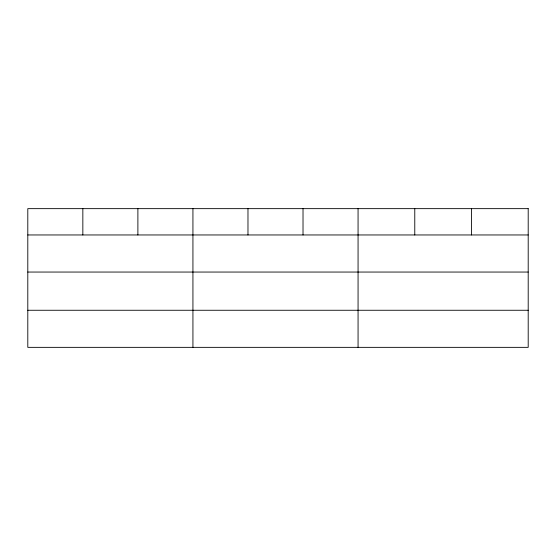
<?xml version="1.0" encoding="UTF-8"?>
<svg xmlns="http://www.w3.org/2000/svg" width="556" height="556" viewBox="0 0 556 556"><rect width="100%" height="100%" fill="white"/><g stroke="black" fill="none" stroke-linecap="round" stroke-linejoin="round"><path stroke-width="0.83" d="M27.8 234.959L528.2 234.959M27.8 272.051L528.2 272.051M27.8 310.262L528.2 310.262M471.488 208.646L471.488 234.959M414.776 208.646L414.776 234.959M358.064 208.646L358.064 347.354M303.02 208.646L303.02 234.959M247.976 208.646L247.976 234.959M192.932 208.646L192.932 347.354M137.888 208.646L137.888 234.959M82.844 208.646L82.844 234.959M528.2 208.646L27.8 208.646L27.8 347.354L528.2 347.354L528.2 208.646"/></g></svg>
